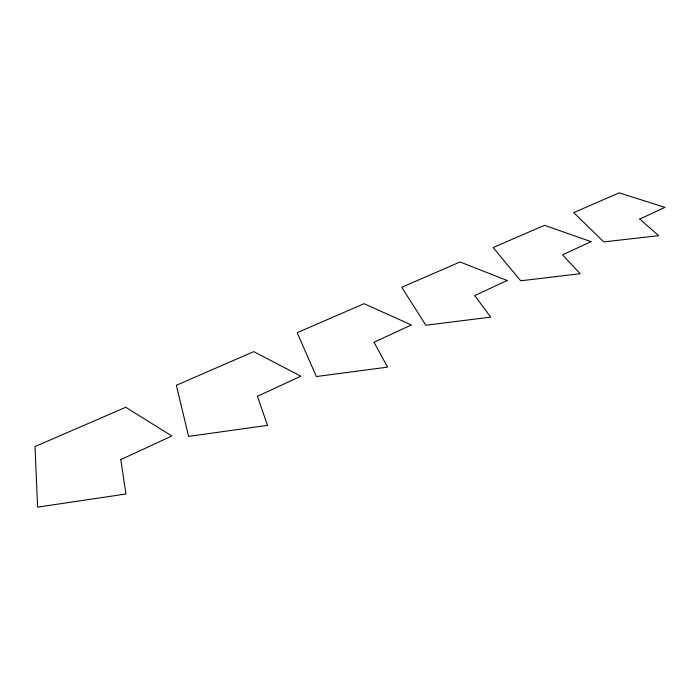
<?xml version="1.0" encoding="UTF-8"?>
<svg xmlns="http://www.w3.org/2000/svg" width="700" height="700" viewBox="0 0 700 700"><rect width="100%" height="100%" fill="white"/><g stroke="black" fill="none" stroke-linecap="round" stroke-linejoin="round"><path stroke-width="1.05" d="M120.82 459.629L171.832 435.986L125.72 407.269L35 446.591L37.607 507.141L125.921 493.999L120.776 459.532M257.451 396.296L300.816 376.189L253.75 351.636L176.356 385.262L188.606 436.398L267.488 425.355L257.399 396.209M374.054 342.239L411.373 324.94L364.061 303.713L297.168 332.692L316.356 376.547L387.555 367.132L373.993 342.169M639.809 219.048L665 207.366L619.176 192.859L573.694 212.625L603.759 241.894L658.648 235.681L639.73 218.995M507.185 280.525L474.74 295.566L490.674 317.126L425.845 325.246L401.748 287.262L460.101 261.975L507.185 280.525M591.028 241.657L562.546 254.861L580.204 273.717L520.73 280.796L493.115 247.572L544.469 225.321L591.028 241.657"/></g></svg>
